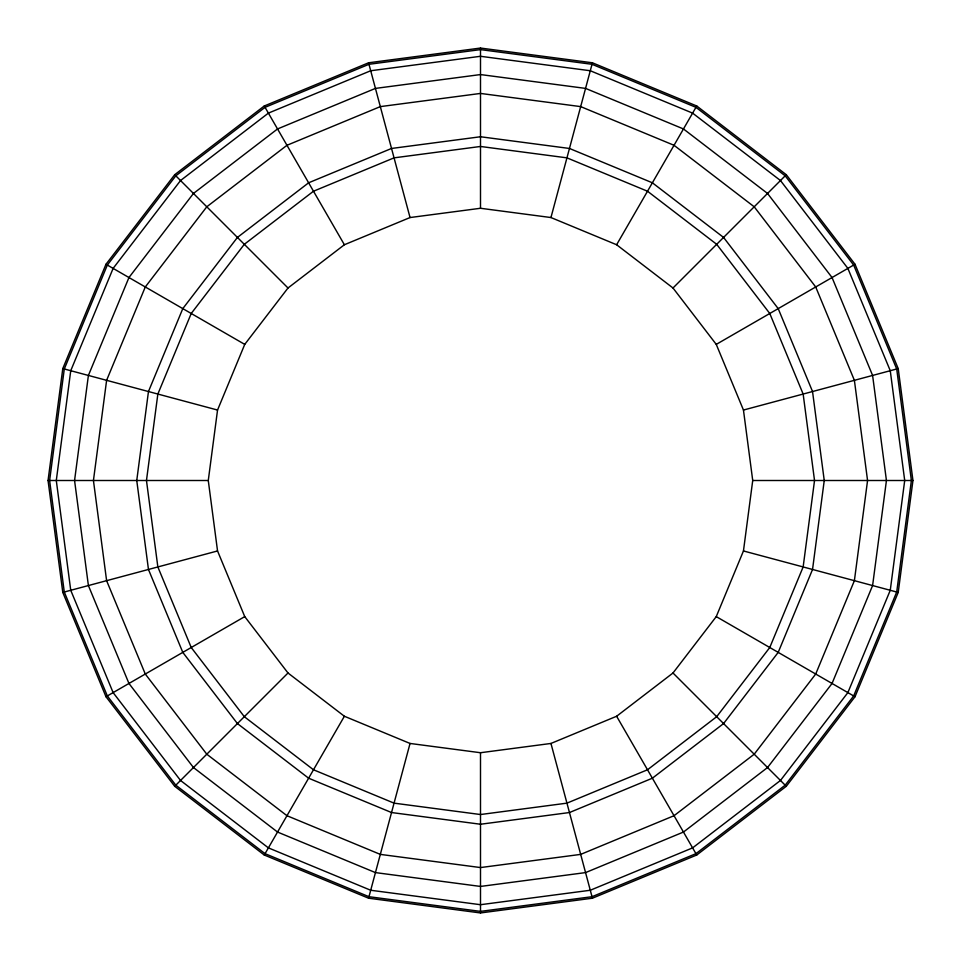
<?xml version="1.0" encoding="UTF-8"?>
<svg xmlns="http://www.w3.org/2000/svg" width="961" height="961" viewBox="0 0 961 961"><rect width="100%" height="100%" fill="white"/><g stroke="black" fill="none" stroke-linecap="round" stroke-linejoin="round"><path stroke-width="1.44" d="M48.05 480.5L62.789 368.58L105.986 264.275L174.71 174.71L264.275 105.986L368.58 62.789L480.5 48.05L592.42 62.789L696.725 105.986L786.29 174.71L855.014 264.275L898.211 368.58L912.95 480.5L898.211 592.42L855.014 696.725L786.29 786.29L696.725 855.014L592.42 898.211L480.5 912.95L368.58 898.211L264.275 855.014L174.71 786.29L105.986 696.725L62.789 592.42L48.05 480.5L208.273 480.5L217.546 410.047L244.743 344.386L288 288L344.386 244.743L410.047 217.546L480.5 208.273L550.953 217.546L616.614 244.743L673 288L716.257 344.386L743.454 410.047L752.727 480.5L743.454 550.953L716.257 616.614L673 673L616.614 716.257L550.953 743.454L480.5 752.727L410.047 743.454L344.386 716.257L288 673L244.743 616.614L217.546 550.953L208.273 480.5M368.58 898.211L410.047 743.454M550.953 217.546L592.42 62.789M264.275 855.014L344.386 716.257M616.614 244.743L696.725 105.986M174.71 786.29L288 673M673 288L786.29 174.71M105.986 696.725L244.743 616.614M716.257 344.386L855.014 264.275M62.789 592.42L217.546 550.953M743.454 410.047L898.211 368.58M752.727 480.5L912.95 480.5M62.789 368.58L217.546 410.047M743.454 550.953L898.211 592.42M105.986 264.275L244.743 344.386M716.257 616.614L855.014 696.725M174.71 174.71L288 288M673 673L786.29 786.29M264.275 105.986L344.386 244.743M616.614 716.257L696.725 855.014M368.58 62.789L410.047 217.546M550.953 743.454L592.42 898.211M480.5 48.05L480.5 208.273M480.5 752.727L480.5 912.95M64.291 368.976L49.612 480.5L64.291 592.024L107.332 695.944L175.815 785.185L265.056 853.668L368.976 896.709L480.5 911.388L592.024 896.709L695.944 853.668L785.185 785.185L853.668 695.944L896.709 592.024L911.388 480.5L896.709 368.976L853.668 265.056L785.185 175.815L695.944 107.332L592.024 64.291L480.5 49.612L368.976 64.291L265.056 107.332L175.815 175.815L107.332 265.056L64.291 368.976M70.742 370.706L56.291 480.5L70.742 590.294L113.122 692.605L180.536 780.464L268.395 847.878L370.706 890.258L480.5 904.709L590.294 890.258L692.605 847.878L780.464 780.464L847.878 692.605L890.258 590.294L904.709 480.5L890.258 370.706L847.878 268.395L780.464 180.536L692.605 113.122L590.294 70.742L480.5 56.291L370.706 70.742L268.395 113.122L180.536 180.536L113.122 268.395L70.742 370.706M88.4 375.439L74.562 480.5L88.4 585.561L128.954 683.463L193.461 767.539L277.537 832.046L375.439 872.6L480.5 886.438L585.561 872.6L683.463 832.046L767.539 767.539L832.046 683.463L872.6 585.561L886.438 480.5L872.6 375.439L832.046 277.537L767.539 193.461L683.463 128.954L585.561 88.4L480.5 74.562L375.439 88.4L277.537 128.954L193.461 193.461L128.954 277.537L88.4 375.439M106.611 380.316L93.433 480.5L106.611 580.684L145.291 674.033L206.795 754.205L286.967 815.709L380.316 854.389L480.5 867.567L580.684 854.389L674.033 815.709L754.205 754.205L815.709 674.033L854.389 580.684L867.567 480.5L854.389 380.316L815.709 286.967L754.205 206.795L674.033 145.291L580.684 106.611L480.5 93.433L380.316 106.611L286.967 145.291L206.795 206.795L145.291 286.967L106.611 380.316M148.462 391.535L136.75 480.5L148.462 569.465L182.794 652.375L237.427 723.573L308.625 778.206L391.535 812.538L480.5 824.25L569.465 812.538L652.375 778.206L723.573 723.573L778.206 652.375L812.538 569.465L824.25 480.5L812.538 391.535L778.206 308.625L723.573 237.427L652.375 182.794L569.465 148.462L480.5 136.75L391.535 148.462L308.625 182.794L237.427 237.427L182.794 308.625L148.462 391.535M157.856 394.046L146.468 480.5L157.856 566.954L191.227 647.51L244.31 716.69L313.49 769.773L394.046 803.144L480.5 814.532L566.954 803.144L647.51 769.773L716.69 716.69L769.773 647.51L803.144 566.954L814.532 480.5L803.144 394.046L769.773 313.49L716.69 244.31L647.51 191.227L566.954 157.856L480.5 146.468L394.046 157.856L313.49 191.227L244.31 244.31L191.227 313.49L157.856 394.046"/></g></svg>
